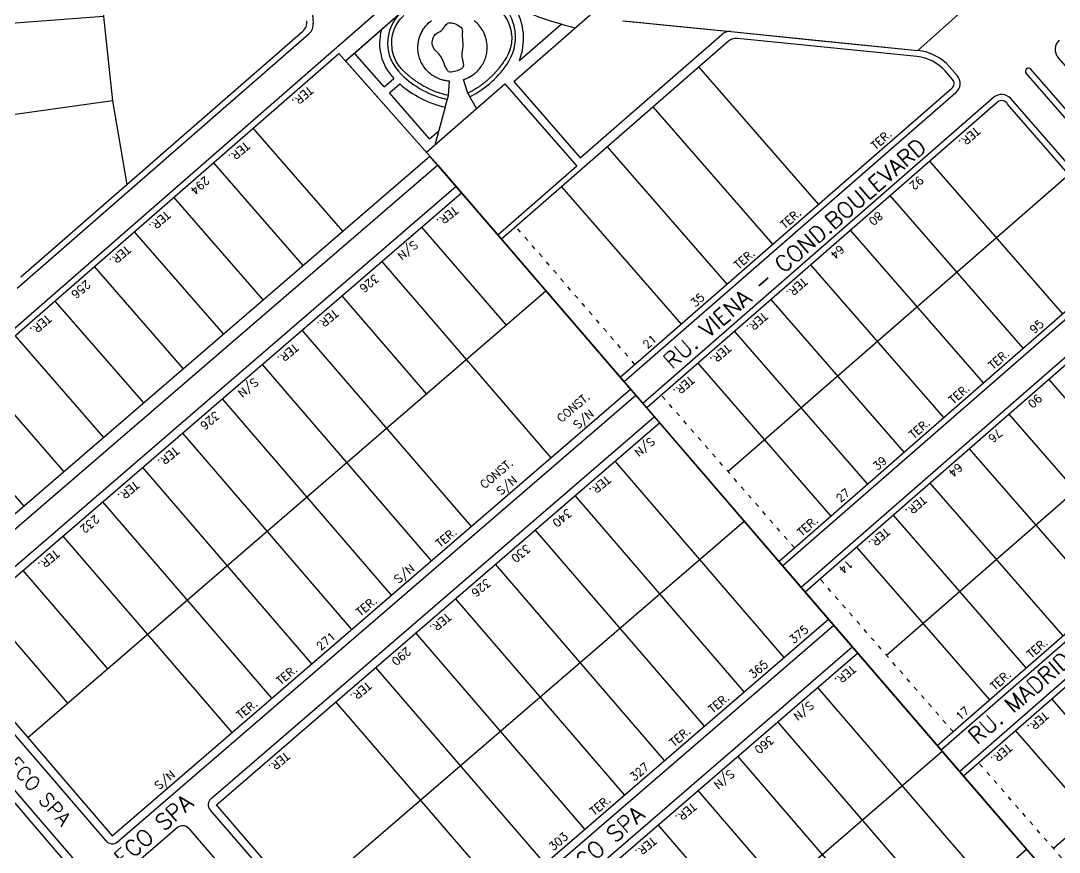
# Model space of a CAD drawing. Extents: x 714896 to 749292, y 8417558 to 8447149.
# Drawn here: x 742034.9 to 742291.4, y 8429306.8 to 8429512.2 of the extents above; entities that cross this region are included whole.
import ezdxf

# ---------------------------------------------------------------- set-up
doc = ezdxf.new("R2010")
doc.units = 0
doc.header["$MEASUREMENT"] = 0
doc.linetypes.add('ACAD_ISO03W100', pattern=[30, 12, -18])
for name, color, linetype in [('LOTE', 7, 'CONTINUOUS'), ('NUM-PORTA', 7, 'CONTINUOUS'), ('QUADRA', 6, 'CONTINUOUS'), ('REFERENCIA', 7, 'CONTINUOUS'), ('TEXTO', 7, 'CONTINUOUS'), ('TEXTODERUA', 3, 'CONTINUOUS')]:
    doc.layers.add(name, color=color, linetype=linetype)
doc.styles.add('ROMANS', font='ROMANS.SHX', dxfattribs={"height": 1.5})

msp = doc.modelspace()

# ---------------------------------------------------------------- linework, layer by layer
at = {"layer": 'LOTE'}
msp.add_line((742034.86, 8429448.93), (742104.55, 8429509.67), dxfattribs=at)
at = {"layer": 'LOTE', "color": 7, "linetype": 'CONTINUOUS'}
for p, q in [((742137.87, 8429476.53), (741875.89, 8429250.91)), ((742142.44, 8429471.23), (742014.38, 8429360.94)), ((742015.69, 8429359.43), (742143.74, 8429469.71)), ((742133.89, 8429461.23), (742154.78, 8429436.98)), ((742124.04, 8429452.75), (742165.81, 8429404.25)), ((742036.57, 8429335.18), (742164.63, 8429445.46)), ((742114.19, 8429444.26), (742135.08, 8429420.01)), ((742104.34, 8429435.78), (742146.11, 8429387.28)), ((742094.49, 8429427.3), (742136.26, 8429378.8)), ((742057.45, 8429310.93), (742185.51, 8429421.22)), ((742058.76, 8429309.42), (742186.81, 8429419.7)), ((742084.64, 8429418.81), (742126.41, 8429370.32)), ((742081.88, 8429320.1), (742191.37, 8429414.39)), ((742083.19, 8429318.58), (742192.68, 8429412.88)), ((742074.79, 8429410.33), (742116.56, 8429361.83)), ((742223.46, 8429354.92), (742181.69, 8429403.41)), ((742064.94, 8429401.84), (742106.7, 8429353.35)), ((742213.61, 8429346.44), (742171.84, 8429394.93)), ((742055.09, 8429393.36), (742096.85, 8429344.87)), ((742104.07, 8429294.33), (742213.56, 8429388.63)), ((742045.24, 8429384.88), (742087, 8429336.38)), ((742203.76, 8429337.95), (742161.99, 8429386.45)), ((742193.91, 8429329.47), (742152.14, 8429377.96)), ((742035.39, 8429376.39), (742056.27, 8429352.15)), ((742184.06, 8429320.99), (742142.29, 8429369.48)), ((742025.54, 8429367.91), (742046.42, 8429343.66)), ((742124.95, 8429270.09), (742234.44, 8429364.38)), ((742235.75, 8429362.87), (742126.26, 8429268.57)), ((742015.69, 8429359.43), (742057.45, 8429310.93)), ((742174.2, 8429312.5), (742132.44, 8429361)), ((742055.94, 8429309.63), (742014.17, 8429358.12)), ((742112.26, 8429247.28), (742240.32, 8429357.56)), ((742113.57, 8429245.76), (742241.62, 8429356.05)), ((742007.35, 8429352.25), (742049.12, 8429303.75)), ((742164.35, 8429304.02), (742122.59, 8429352.51)), ((742005.84, 8429350.94), (742047.6, 8429302.45)), ((742273.54, 8429299.07), (742231.77, 8429347.56)), ((742154.5, 8429295.54), (742112.74, 8429344.03)), ((742263.69, 8429290.59), (742221.92, 8429339.08)), ((742134.45, 8429221.52), (742262.5, 8429331.8)), ((742253.84, 8429282.1), (742212.07, 8429330.6)), ((742243.99, 8429273.62), (742202.22, 8429322.11)), ((742124.95, 8429270.09), (742083.19, 8429318.58)), ((742081.67, 8429317.27), (742123.44, 8429268.78)), ((742073.55, 8429312.92), (742043.24, 8429286.81)), ((742076.37, 8429312.71), (742118.13, 8429264.21)), ((742234.13, 8429265.14), (742192.37, 8429313.63)), ((742179.58, 8429218.15), (742283.39, 8429307.56))]:
    msp.add_line(p, q, dxfattribs=at)
at = {"layer": 'LOTE'}
for points in [[(742156.51, 8429778.43), (742142.31, 8429763.91), (742128.24, 8429747.56), (742115.61, 8429730.85), (742104.06, 8429713.39), (742093.63, 8429695.23), (742084.36, 8429676.46), (742076.28, 8429657.14), (742069.43, 8429637.35), (742063.84, 8429617.17), (742059.53, 8429596.68), (742056.51, 8429575.96), (742054.79, 8429555.09), (742054.39, 8429534.15), (742055.31, 8429513.23), (742057.53, 8429492.41), (742061.06, 8429471.77)], [(742055.31, 8429513.23), (742020.41, 8429510.6)], [(741857.18, 8429280.82), (742113.44, 8429504.15), (742135.91, 8429478.8)], [(742232.01, 8429466.86), (742202.44, 8429500.79)], [(742057.53, 8429492.41), (742022.87, 8429487.6)], [(742220.7, 8429457.01), (742191.13, 8429490.93)], [(742114.4, 8429460.27), (742092.25, 8429485.69)], [(742209.39, 8429447.15), (742179.83, 8429481.08)], [(742082.45, 8429477.15), (742104.48, 8429451.87)], [(742292.34, 8429439.86), (742259.49, 8429477.55)], [(742198.08, 8429437.3), (742168.52, 8429471.22)], [(742094.65, 8429443.36), (742072.65, 8429468.6)], [(742062.85, 8429460.06), (742084.83, 8429434.85)], [(742075, 8429426.34), (742053.05, 8429451.52)], [(742043.25, 8429442.98), (742065.18, 8429417.82)], [(742055.35, 8429409.31), (742033.45, 8429434.44)], [(742244.09, 8429397.81), (742211.24, 8429435.5)], [(742333.2, 8429429.04), (742248.79, 8429355.47)], [(742023.65, 8429425.9), (742045.52, 8429400.8)], [(742288.91, 8429423.6), (742321.76, 8429385.9)], [(742035.7, 8429392.29), (742013.85, 8429417.36)], [(742311.95, 8429377.36), (742279.1, 8429415.06)], [(742302.15, 8429368.82), (742269.3, 8429406.51)], [(742259.5, 8429397.97), (742292.35, 8429360.28)], [(742283.31, 8429352.4), (742250.46, 8429390.09)], [(742274.26, 8429344.51), (742241.41, 8429382.21)], [(742289.98, 8429307.8), (742374.59, 8429381.54)], [(742322.52, 8429306.98), (742289.67, 8429344.68)], [(742280.63, 8429336.79), (742313.48, 8429299.1)]]:
    msp.add_lwpolyline(points, dxfattribs=at)
for points in [[(742182.99, 8429424.14), (742182.99, 8429424.14), (742264.95, 8429495.57, 0.414214), (742265.09, 8429497.69), (742263.23, 8429499.82, 0.190596), (742256.37, 8429503.37), (742211.99, 8429507.85, 0.207257), (742209.72, 8429507.13), (742153.62, 8429458.24)], [(742222.15, 8429378.68), (742222.15, 8429378.68), (742309.07, 8429454.44, 0.413913), (742309.22, 8429456.55), (742278.66, 8429491.62, 0.48351), (742276.22, 8429492.13), (742189.52, 8429416.57)], [(742261.3, 8429333.22), (742347.36, 8429408.22, 0.414214), (742347.65, 8429412.45), (742318.75, 8429445.62, 0.414214), (742314.51, 8429445.91), (742228.67, 8429371.1)], [(742300.46, 8429287.76), (742300.46, 8429287.76), (742386.78, 8429362.99, 0.414214), (742387.08, 8429367.22), (742358.17, 8429400.39, 0.414214), (742353.93, 8429400.68), (742267.83, 8429325.64)]]:
    msp.add_lwpolyline(points, format="xyb", dxfattribs=at)
at = {"layer": 'LOTE', "elevation": 0}
for points in [[(742209.57, 8429400.89), (742293.78, 8429474.27)], [(742282.54, 8429431.31), (742249.69, 8429469.01)], [(742272.74, 8429422.77), (742239.89, 8429460.47)], [(742262.94, 8429414.23), (742230.09, 8429451.93)], [(742253.14, 8429405.69), (742220.29, 8429443.39)], [(742235.05, 8429389.92), (742202.2, 8429427.62)]]:
    msp.add_lwpolyline(points, dxfattribs=at)
at = {"layer": 'LOTE', "linetype": 'ACAD_ISO03W100', "ltscale": 0.09}
for points in [[(742186.61, 8429427.3), (742157.2, 8429461.36)], [(742265.21, 8429336.63), (742232.36, 8429374.32)], [(742304.43, 8429291.22), (742271.58, 8429328.91)]]:
    msp.add_lwpolyline(points, dxfattribs=at)
at = {"layer": 'LOTE', "linetype": 'ACAD_ISO03W100', "ltscale": 0.09, "elevation": 0}
msp.add_lwpolyline([(742226, 8429382.04), (742193.15, 8429419.73)], dxfattribs=at)
at = {"layer": 'LOTE'}
for centre, radius, start, end in [((742387.82, 8429538.26), 368.45, 134.1444, 193.7819), ((742102.58, 8429511.93), 3, 311.072, 5.273)]:
    msp.add_arc(centre, radius, start, end, dxfattribs=at)
at = {"layer": 'LOTE', "color": 7, "linetype": 'CONTINUOUS'}
for centre, start, end in [((742083.19, 8429318.58), 130.7356, 220.7356), ((742074.85, 8429311.4), 40.7356, 130.7356), ((742057.45, 8429310.93), 220.7356, 310.7356), ((742057.45, 8429310.93), 220.7356, 310.7356)]:
    msp.add_arc(centre, 2, start, end, dxfattribs=at)
at = {"layer": 'QUADRA', "color": 6, "linetype": 'CONTINUOUS'}
for points in [[(742183.66, 8429512.22), (742202.76, 8429510.29), (742210.32, 8429509.53), (742230.96, 8429507.44), (742256.52, 8429504.86), (742283.27, 8429528.81)], [(742183.66, 8429512.22), (742202.76, 8429510.29), (742210.32, 8429509.53), (742230.96, 8429507.44), (742256.52, 8429504.86), (742283.27, 8429528.81)], [(741872.38, 8429251.82), (742135.91, 8429478.8), (742115.08, 8429502.27), (742117.35, 8429504.24), (742123.97, 8429510.02), (742128.79, 8429514.21)], [(742300.46, 8429287.76), (742267.83, 8429325.64), (742261.3, 8429333.22), (742228.67, 8429371.1), (742222.15, 8429378.68), (742189.52, 8429416.57), (742182.99, 8429424.14), (742153.62, 8429458.24), (742135.91, 8429478.8), (742115.08, 8429502.27), (742117.35, 8429504.24), (742123.97, 8429510.02), (742128.79, 8429514.21)]]:
    msp.add_lwpolyline(points, dxfattribs=at)
msp.add_lwpolyline([(742230.26, 8428939.33), (742206.01, 8428918.44), (742204.5, 8428917.14), (742194.1, 8428908.11), (742194.1, 8428908.11), (742166.97, 8428884.44), (742166.97, 8428884.44), (742136.46, 8428857.7), (742078.06, 8428918.4), (741996.75, 8429002.91), (741872.38, 8429251.82), (742135.91, 8429478.8), (742137.87, 8429476.53), (742311.46, 8429274.98), (742098.87, 8429091.89)], close=True, dxfattribs=at)
at = {"layer": 'REFERENCIA', "color": 24}
for p, q in [((741856.47, 8429282.19), (742128.16, 8429518.97)), ((742115.08, 8429502.27), (742128.79, 8429514.21)), ((742115.08, 8429502.27), (742128.79, 8429514.21)), ((742156.66, 8429497.18), (742175.58, 8429513.67)), ((742158.07, 8429502.39), (742168.4, 8429511.39)), ((742183.89, 8429512.19), (742210.32, 8429509.53, 0)), ((742183.89, 8429512.19), (742210.32, 8429509.53, 0)), ((742034, 8429446.19), (742106.12, 8429509.04)), ((742173.09, 8429478.33), (742208.05, 8429508.8)), ((742210.32, 8429509.53), (742256.52, 8429504.86)), ((742210.32, 8429509.53), (742256.52, 8429504.86)), ((742124.62, 8429495.89), (742117.35, 8429504.24)), ((742322.04, 8429467.72), (742291.16, 8429503.16)), ((742266.22, 8429498.67), (742264.36, 8429500.81)), ((742357.66, 8429416.2), (742284.4, 8429500.25)), ((742124.62, 8429495.89), (742127.03, 8429497.98)), ((742356.53, 8429415.21), (742283.26, 8429499.28)), ((742125.94, 8429494.38), (742128.49, 8429496.6)), ((742135.84, 8429483.01), (742125.94, 8429494.38)), ((742265.93, 8429494.44), (742183.97, 8429423.01)), ((742275.24, 8429493.26), (742188.54, 8429417.7)), ((742310.35, 8429457.54), (742279.47, 8429492.97)), ((742139.75, 8429490.85), (742137.15, 8429481.51)), ((742310.06, 8429453.31), (742223.13, 8429377.54)), ((742314.66, 8429448.03), (742227.69, 8429372.24)), ((742349.48, 8429408.08), (742262.28, 8429332.08)), ((742354.08, 8429402.8), (742266.85, 8429326.78))]:
    msp.add_line(p, q, dxfattribs=at)
for points in [[(742151.38, 8429516.14, -0.246229), (742156.13, 8429508.84), (742156.14, 8429508.84), (742156.13, 8429508.94), (742156.12, 8429508.94, -0.017214), (742156.17, 8429508.3), (742156.18, 8429508.3, -0.002638), (742156.18, 8429508.2), (742156.17, 8429508.19, -0.014471), (742156.17, 8429507.65), (742156.19, 8429507.65, -0.002648), (742156.19, 8429507.55), (742156.16, 8429507.55, -0.014403), (742156.12, 8429507.01), (742156.15, 8429507.01, -0.002659), (742156.14, 8429506.91), (742156.11, 8429506.91, -0.014324), (742156.04, 8429506.38), (742156.08, 8429506.38, -0.002671), (742156.06, 8429506.28), (742156.02, 8429506.28, -0.014235), (742155.91, 8429505.75), (742155.96, 8429505.75, -0.002685), (742155.94, 8429505.65), (742155.89, 8429505.65, -0.014134), (742155.74, 8429505.14), (742155.8, 8429505.14, -0.0027), (742155.77, 8429505.04), (742155.71, 8429505.04, -0.014023), (742155.53, 8429504.55), (742155.59, 8429504.54, -0.001187), (742155.55, 8429504.45), (742155.49, 8429504.45, -0.0139), (742155.28, 8429503.97), (742155.3, 8429503.97, -0.00118), (742155.25, 8429503.88), (742155.24, 8429503.88, -0.033071), (742154.63, 8429502.8, -0.006631), (742154.31, 8429502.29), (742154.31, 8429502.29), (742154.36, 8429502.38, -0.007648), (742153.98, 8429501.8), (742153.98, 8429501.8), (742154.04, 8429501.89, -0.006361), (742153.7, 8429501.41), (742153.7, 8429501.41, -0.001146), (742153.64, 8429501.33, -0.005123), (742153.37, 8429500.95), (742153.37, 8429500.95, -0.00114), (742153.3, 8429500.87, -0.005025), (742153.02, 8429500.51), (742153.02, 8429500.51, -0.001135), (742152.96, 8429500.43, -0.004935), (742152.67, 8429500.09), (742152.67, 8429500.09, -0.00113), (742152.61, 8429500.01, -0.004853), (742152.32, 8429499.67), (742152.32, 8429499.67, -0.001125), (742152.25, 8429499.6, -0.004779), (742151.96, 8429499.28), (742151.96, 8429499.28, -0.00112), (742151.89, 8429499.2, -0.004713), (742151.6, 8429498.89), (742151.6, 8429498.89, -0.001116), (742151.53, 8429498.82, -0.004655), (742151.23, 8429498.52), (742151.23, 8429498.52, -0.001113), (742151.16, 8429498.45, -0.004605), (742150.86, 8429498.16), (742150.86, 8429498.16, -0.00111), (742150.78, 8429498.09, -0.004562), (742150.48, 8429497.81), (742150.48, 8429497.81, -0.001107), (742150.4, 8429497.74, -0.004527), (742150.09, 8429497.47), (742150.09, 8429497.47, -0.001105), (742150.02, 8429497.4, -0.0045), (742149.7, 8429497.14), (742149.7, 8429497.14, -0.001103), (742149.63, 8429497.08, -0.004479), (742149.31, 8429496.82), (742149.31, 8429496.82, -0.001102), (742149.23, 8429496.76, -0.004466), (742148.91, 8429496.52), (742148.91, 8429496.52, -0.001101), (742148.83, 8429496.46, -0.00446), (742148.5, 8429496.22), (742148.5, 8429496.22, -0.001101), (742148.42, 8429496.16, -0.004462), (742148.09, 8429495.93), (742148.09, 8429495.93, -0.001102), (742148, 8429495.87, -0.00447), (742147.67, 8429495.65), (742147.67, 8429495.65, -0.001102), (742147.58, 8429495.59, -0.004486), (742147.24, 8429495.37), (742147.24, 8429495.37, -0.001104), (742147.15, 8429495.32, -0.004509), (742146.8, 8429495.11), (742146.8, 8429495.11, -0.001106), (742146.71, 8429495.06, -0.00454), (742146.36, 8429494.85), (742146.36, 8429494.85, -0.001108), (742146.27, 8429494.81, -0.004578), (742145.9, 8429494.61), (742145.9, 8429494.61, -0.001111), (742145.81, 8429494.56), (742145.81, 8429494.56, -0.004623), (742145.44, 8429494.37), (742145.44, 8429494.37, -0.001114), (742145.35, 8429494.32), (742145.84, 8429493.45, 0.13988), (742155.45, 8429502.22, 0.393865), (742152.1, 8429517.75, -0.003567)], [(742128.79, 8429514.21, 0.4347), (742128.82, 8429499.03, 0.140402), (742140.28, 8429492.78), (742140.55, 8429493.74, -0.073054), (742134.37, 8429496.09), (742134.37, 8429496.09, -0.00111), (742134.29, 8429496.14, -0.004598), (742133.92, 8429496.35), (742133.92, 8429496.35, -0.001113), (742133.84, 8429496.4), (742133.84, 8429496.4, -0.004648), (742133.48, 8429496.62), (742133.48, 8429496.62, -0.001116), (742133.39, 8429496.68, -0.004706), (742133.03, 8429496.91), (742133.03, 8429496.91, -0.00112), (742132.95, 8429496.96, -0.004772), (742132.59, 8429497.21), (742132.59, 8429497.21, -0.001125), (742132.5, 8429497.26, -0.004846), (742132.14, 8429497.52), (742132.14, 8429497.52, -0.00113), (742132.06, 8429497.58, -0.004927), (742131.7, 8429497.85), (742131.7, 8429497.85, -0.001135), (742131.62, 8429497.91), (742131.62, 8429497.91, -0.005017), (742131.26, 8429498.19), (742131.26, 8429498.19, -0.00114), (742131.18, 8429498.26, -0.005116), (742130.82, 8429498.55), (742130.82, 8429498.55, -0.001146), (742130.74, 8429498.62, -0.005223), (742130.38, 8429498.93), (742130.38, 8429498.93), (742130.3, 8429499), (742130.3, 8429499, -0.005339), (742129.95, 8429499.33), (742129.95, 8429499.33), (742129.87, 8429499.4), (742129.87, 8429499.4, -0.005464), (742129.51, 8429499.75, -0.033071), (742128.66, 8429500.65), (742128.65, 8429500.65, -0.00118), (742128.58, 8429500.72), (742128.59, 8429500.73, -0.0139), (742128.28, 8429501.14), (742128.23, 8429501.13, -0.001187), (742128.16, 8429501.21), (742128.22, 8429501.23, -0.014023), (742127.92, 8429501.67), (742127.87, 8429501.65, -0.0027), (742127.81, 8429501.74), (742127.87, 8429501.76, -0.014134), (742127.61, 8429502.22), (742127.56, 8429502.21, -0.002685), (742127.51, 8429502.3), (742127.56, 8429502.31, -0.014235), (742127.33, 8429502.79), (742127.29, 8429502.78, -0.002671), (742127.25, 8429502.88), (742127.29, 8429502.88, -0.014324), (742127.08, 8429503.38), (742127.05, 8429503.38, -0.002659), (742127.02, 8429503.47), (742127.05, 8429503.48, -0.014403), (742126.88, 8429503.99), (742126.86, 8429503.99, -0.002648), (742126.83, 8429504.09), (742126.85, 8429504.09, -0.014471), (742126.72, 8429504.62), (742126.71, 8429504.61, -0.002638), (742126.69, 8429504.71), (742126.7, 8429504.71, -0.014528), (742126.61, 8429505.25), (742126.6, 8429505.25), (742126.59, 8429505.4, -0.24205), (742129.47, 8429513.48, -0.00268)]]:
    msp.add_lwpolyline(points, format="xyb", dxfattribs=at)
for points in [[(742139.75, 8429490.85), (742140.55, 8429493.74), (742140.79, 8429497.27), (742140.69, 8429497.28), (742140.43, 8429497.31), (742140.33, 8429497.32), (742140.07, 8429497.35), (742139.97, 8429497.36), (742139.71, 8429497.41), (742139.61, 8429497.43), (742139.36, 8429497.49), (742139.26, 8429497.51), (742139.01, 8429497.58), (742138.91, 8429497.61), (742138.66, 8429497.69), (742138.56, 8429497.72), (742138.32, 8429497.81), (742138.27, 8429497.83), (742137.98, 8429497.95), (742137.89, 8429497.99), (742137.65, 8429498.1), (742137.56, 8429498.15), (742137.33, 8429498.27), (742137.29, 8429498.29), (742136.97, 8429498.48), (742136.63, 8429498.71), (742136.37, 8429498.88), (742136.08, 8429499.1), (742135.8, 8429499.34), (742135.54, 8429499.58), (742135.28, 8429499.84), (742135.04, 8429500.11), (742134.8, 8429500.39), (742134.61, 8429500.64), (742134.55, 8429500.72), (742134.38, 8429500.98), (742134.18, 8429501.28), (742134, 8429501.6), (742133.83, 8429501.92), (742133.68, 8429502.25), (742133.54, 8429502.59), (742133.42, 8429502.93), (742133.31, 8429503.27), (742133.22, 8429503.62), (742133.14, 8429503.98), (742133.08, 8429504.34), (742133.03, 8429504.7), (742133, 8429505.06), (742133, 8429505.37), (742132.99, 8429505.47), (742132.99, 8429505.74), (742132.98, 8429505.84), (742133, 8429506.1), (742133.01, 8429506.2), (742133.03, 8429506.46), (742133.04, 8429506.56), (742133.08, 8429506.82), (742133.1, 8429506.92), (742133.15, 8429507.18), (742133.17, 8429507.27), (742133.22, 8429507.53), (742133.24, 8429507.63), (742133.31, 8429507.88), (742133.34, 8429507.98), (742133.42, 8429508.23), (742133.44, 8429508.28), (742133.54, 8429508.57), (742133.58, 8429508.67), (742133.68, 8429508.91), (742133.7, 8429508.95), (742133.84, 8429509.23), (742133.88, 8429509.32), (742134, 8429509.56), (742134.05, 8429509.65), (742134.18, 8429509.88), (742134.23, 8429509.96), (742134.37, 8429510.18), (742134.43, 8429510.27), (742134.58, 8429510.48), (742134.64, 8429510.56), (742134.8, 8429510.77), (742134.86, 8429510.85), (742135.03, 8429511.05), (742135.1, 8429511.12), (742135.28, 8429511.32), (742135.35, 8429511.39), (742135.54, 8429511.57), (742135.61, 8429511.64), (742135.8, 8429511.82), (742135.88, 8429511.89), (742136.08, 8429512.06), (742136.16, 8429512.12), (742136.37, 8429512.28)], [(742147.49, 8429490.52), (742145.35, 8429494.32), (742144.27, 8429497.69), (742144.36, 8429497.73), (742144.61, 8429497.82), (742144.71, 8429497.85), (742144.95, 8429497.94), (742145.04, 8429497.98), (742145.28, 8429498.09), (742145.37, 8429498.13), (742145.61, 8429498.25), (742145.7, 8429498.3), (742145.93, 8429498.42), (742146.02, 8429498.47), (742146.24, 8429498.61), (742146.32, 8429498.66), (742146.54, 8429498.81), (742146.58, 8429498.84), (742146.84, 8429499.03), (742146.91, 8429499.09), (742147.12, 8429499.25), (742147.19, 8429499.32), (742147.39, 8429499.49), (742147.43, 8429499.53), (742147.69, 8429499.78), (742147.97, 8429500.08), (742148.18, 8429500.32), (742148.4, 8429500.6), (742148.62, 8429500.89), (742148.82, 8429501.2), (742149, 8429501.51), (742149.18, 8429501.83), (742149.34, 8429502.15), (742149.46, 8429502.44), (742149.5, 8429502.53), (742149.61, 8429502.83), (742149.73, 8429503.17), (742149.83, 8429503.52), (742149.91, 8429503.87), (742149.98, 8429504.23), (742150.03, 8429504.59), (742150.07, 8429504.95), (742150.09, 8429505.31), (742150.1, 8429505.68), (742150.09, 8429506.04), (742150.06, 8429506.4), (742150.02, 8429506.76), (742149.97, 8429507.12), (742149.9, 8429507.43), (742149.88, 8429507.52), (742149.82, 8429507.78), (742149.8, 8429507.88), (742149.72, 8429508.13), (742149.69, 8429508.22), (742149.6, 8429508.47), (742149.57, 8429508.57), (742149.47, 8429508.81), (742149.43, 8429508.9), (742149.32, 8429509.14), (742149.27, 8429509.23), (742149.16, 8429509.47), (742149.12, 8429509.56), (742148.99, 8429509.79), (742148.94, 8429509.88), (742148.8, 8429510.1), (742148.78, 8429510.14), (742148.6, 8429510.4), (742148.54, 8429510.48), (742148.39, 8429510.7), (742148.36, 8429510.74), (742148.15, 8429510.97), (742148.09, 8429511.05), (742147.92, 8429511.25), (742147.85, 8429511.33), (742147.67, 8429511.52), (742147.6, 8429511.59), (742147.41, 8429511.77), (742147.33, 8429511.83), (742147.13, 8429512.01), (742147.06, 8429512.07), (742146.85, 8429512.23)], [(742135.1, 8429479.72), (742154.5, 8429496.62), (742172.23, 8429476.26), (742152.74, 8429459.27)], [(742156.66, 8429497.18), (742173.09, 8429478.33)], [(742135.84, 8429483.01), (742138.13, 8429485)]]:
    msp.add_lwpolyline(points, dxfattribs=at)
for centre, radius, start, end in [((742387.82, 8429538.26), 369.95, 133.8973, 194.1656), ((742387.82, 8429538.26), 281.95, 134.7113, 185.4272), ((742196.52, 8429607.43), 100.07, 243.6531, 255.7457), ((742144.14, 8429507.83), 14.95, 338.665, 30.8805), ((742104.14, 8429511.3), 3, 311.072, 5.4272), ((742135.89, 8429506.63), 12.38, 164.149, 224.3144), ((742210.02, 8429506.54, 0), 3, 84.2353, 131.072), ((742293.42, 8429505.13), 3, 131.072, 221.072), ((742255.31, 8429492.92), 12, 41.072, 84.2353), ((742283.84, 8429499.76), 0.75, 41.072, 221.072), ((742263.96, 8429496.7), 3, 311.072, 41.072), ((742145.46, 8429515.91), 25.7, 228.6775, 257.1584), ((742277.21, 8429491), 3, 41.072, 131.072)]:
    msp.add_arc(centre, radius, start, end, dxfattribs=at)
msp.add_spline([(742140.29, 8429499.93), (742140.58, 8429499.63), (742142, 8429499.69), (742144.09, 8429500.63), (742143.85, 8429503.26), (742144, 8429505.28), (742144.04, 8429507.25), (742143.95, 8429509.14), (742144.01, 8429509.59), (742141.61, 8429511.63), (742140.66, 8429511.67), (742139.78, 8429511.05), (742138.76, 8429509.75), (742137.56, 8429509.05), (742136.58, 8429506.16), (742138.69, 8429503.38), (742139.68, 8429501.09), (742140.29, 8429499.93)], degree=3, dxfattribs=at)

# ---------------------------------------------------------------- texts
at = {"layer": 'NUM-PORTA', "style": 'ROMANS'}
for s, rotation, p in [('294', 220.9962, (742080.46, 8429473.93)), ('92', 221.5942, (742256.84, 8429474.02, 0)), ('80', 221.5942, (742246.75, 8429465.23, 0)), ('S/N', 220.0996, (742131.93, 8429458.05)), ('64', 221.5942, (742237.26, 8429456.96, 0)), ('326', 220.0996, (742122.32, 8429449.77)), ('256', 220.9962, (742051.03, 8429448.29)), ('35', 41.5942, (742201.46, 8429441.36)), ('95', 41.5942, (742285.25, 8429434.8)), ('21', 41.5942, (742189.66, 8429431.08)), ('S/N', 220.0996, (742092.53, 8429424.12)), ('90', 222.1271, (742286.06, 8429420.16, -39.28)), ('326', 220.0996, (742082.94, 8429415.86)), ('S/N', 40.0996, (742172.46, 8429411.26)), ('76', 222.1271, (742276.25, 8429411.62, -39.28)), ('S/N', 220.0996, (742190.48, 8429409.49)), ('39', 41.5942, (742246.48, 8429401.01)), ('64', 222.1271, (742266.46, 8429403.08, -39.28)), ('S/N', 40.0996, (742153.47, 8429394.91)), ('27', 41.5942, (742237.4, 8429393.1)), ('232', 220.0996, (742053.26, 8429390.3)), ('340', 220.0996, (742169.97, 8429391.83)), ('330', 220.0996, (742159.79, 8429383.07)), ('S/N', 40.0996, (742128.15, 8429373.1)), ('14', 221.5942, (742239.38, 8429379.22)), ('326', 220.0996, (742149.94, 8429374.58)), ('375', 40.0996, (742225.78, 8429358.24)), ('271', 40.0996, (742108.93, 8429356.55)), ('290', 220.0996, (742130.24, 8429357.62)), ('365', 40.0996, (742215.77, 8429349.61)), ('S/N', 220.0996, (742229.77, 8429344.3)), ('17', 41.5942, (742266.91, 8429339.23)), ('360', 220.0996, (742219.92, 8429335.81)), ('327', 40.0996, (742186.39, 8429324.31)), ('S/N', 40.0996, (742069, 8429322.16)), ('S/N', 220.0996, (742210.12, 8429327.37)), ('303', 40.0996, (742166.37, 8429307.07))]:
    msp.add_text(s, height=2, rotation=rotation, dxfattribs=at).set_placement(p)
at = {"layer": 'TEXTO', "style": 'ROMANS'}
for s, rotation, p in [('TER.', 220.9962, (742105.96, 8429496.15)), ('TER.', 221.5942, (742270.7, 8429486.1)), ('TER.', 220.9962, (742090.26, 8429482.47)), ('TER.', 41.5942, (742246.05, 8429480.23)), ('TER.', 220.9962, (742070.66, 8429465.39)), ('TER.', 220.0996, (742141.78, 8429466.53)), ('TER.', 41.5942, (742223.67, 8429460.72)), ('TER.', 220.9962, (742060.86, 8429456.85)), ('TER.', 41.5942, (742212.23, 8429450.75)), ('TER.', 221.5942, (742228.04, 8429448.92, 0)), ('TER.', 220.9962, (742041.25, 8429439.77)), ('TER.', 220.0996, (742112.23, 8429441.08)), ('TER.', 221.5942, (742218.24, 8429440.38, 0)), ('TER.', 220.0996, (742102.38, 8429432.6)), ('TER.', 221.5942, (742209.19, 8429432.49)), ('TER.', 41.5942, (742275.09, 8429425.95)), ('TER.', 221.5942, (742200.14, 8429424.61)), ('TER.', 41.5942, (742265.29, 8429417.41)), ('CONST.', 40.0996, (742168.4, 8429412.87)), ('TER.', 41.5942, (742255.49, 8429408.86)), ('TER.', 220.0996, (742072.83, 8429407.15)), ('CONST.', 40.0996, (742149.41, 8429396.51)), ('TER.', 220.0996, (742062.97, 8429398.67)), ('TER.', 220.0996, (742179.49, 8429400.03)), ('TER.', 221.5942, (742257.48, 8429394.98)), ('TER.', 41.5942, (742227.85, 8429384.77)), ('TER.', 40.0996, (742138.48, 8429382)), ('TER.', 221.5942, (742248.43, 8429387.1)), ('TER.', 220.0996, (742043.27, 8429381.7)), ('TER.', 40.0996, (742118.78, 8429365.03)), ('TER.', 220.0996, (742140.09, 8429366.1)), ('TER.', 41.5942, (742284.58, 8429354.63)), ('TER.', 40.0996, (742099.08, 8429348.06)), ('TER.', 220.0996, (742240.09, 8429353.18)), ('TER.', 220.0996, (742120.39, 8429349.13)), ('TER.', 41.5942, (742275.54, 8429346.75)), ('TER.', 40.0996, (742089.23, 8429339.58)), ('TER.', 40.0996, (742205.85, 8429341.07)), ('TER.', 221.5942, (742287.64, 8429341.69)), ('TER.', 40.0996, (742196.24, 8429332.79)), ('TER.', 221.5942, (742278.6, 8429333.8)), ('TER.', 220.0996, (742100.2, 8429331.74)), ('TER.', 40.0996, (742176.54, 8429315.82)), ('TER.', 220.0996, (742200.68, 8429319.25)), ('TER.', 220.0996, (742190.83, 8429310.76))]:
    msp.add_text(s, height=2, rotation=rotation, dxfattribs=at).set_placement(p)
at = {"layer": 'TEXTODERUA', "style": 'ROMANS'}
for s, height, rotation, p in [('RU. VIENA - COND.BOULEVARD', 4, 40.7754, (742195.76, 8429425.92)), ('RU. MADRID - COND.BOULEVARD', 4, 40.7754, (742271.12, 8429333.23)), ('RU.08-COND.ECO SPA', 3.5, 311.257, (742010.08, 8429352.73)), ('RU. 07 - COND. ECO SPA', 4, 40.7754, (742023.87, 8429271.9)), ('RU. 06 - DAVID PEREIRA DE OLIVEIRA - COND. ECO SPA', 4, 40.7754, (742071.76, 8429214.16))]:
    msp.add_text(s, height=height, rotation=rotation, dxfattribs=at).set_placement(p)

doc.saveas('drawing.dxf')
